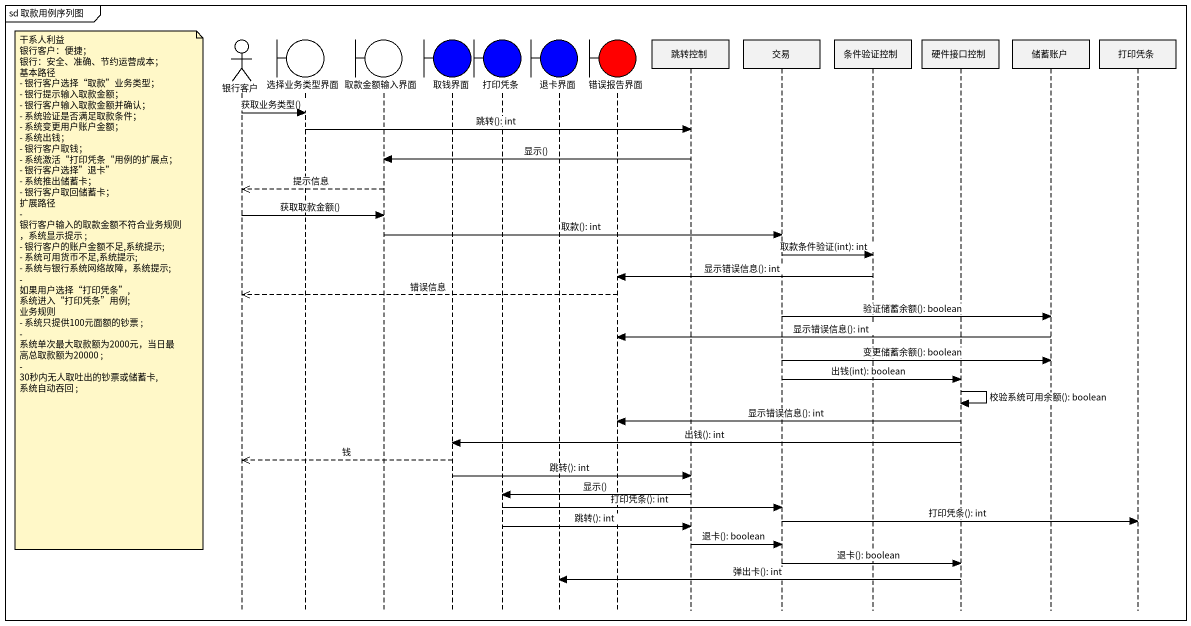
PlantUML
@startuml
mainframe sd 取款用例序列图
hide footbox
actor 银行客户
boundary 选择业务类型界面
boundary 取款金额输入界面
boundary 取钱界面 #0000FF
boundary 打印凭条 #0000FF
boundary 退卡界面 #0000FF
boundary 错误报告界面 #FF0000
participant 跳转控制
participant 交易
participant 条件验证控制
participant 硬件接口控制
participant 储蓄账户
participant "打印凭条" as 打印凭条_2

银行客户 -> 选择业务类型界面 : 获取业务类型()
选择业务类型界面 -> 跳转控制 : 跳转(): int
跳转控制 -> 取款金额输入界面 : 显示()
取款金额输入界面 -->> 银行客户 : 提示信息
银行客户 -> 取款金额输入界面 : 获取取款金额()
取款金额输入界面 -> 交易 : 取款(): int
交易 -> 条件验证控制 : 取款条件验证(int): int
条件验证控制 -> 错误报告界面 : 显示错误信息(): int
note left of 银行客户
  干系人利益
  银行客户：便捷；
  银行：安全、准确、节约运营成本；
  基本路径
  - 银行客户选择“取款”业务类型；
  - 银行提示输入取款金额；
  - 银行客户输入取款金额并确认；
  - 系统验证是否满足取款条件；
  - 系统变更用户账户金额；
  - 系统出钱；
  - 银行客户取钱；
  - 系统激活“打印凭条“用例的扩展点；
  - 银行客户选择”退卡”
  - 系统推出储蓄卡；
  - 银行客户取回储蓄卡；
  扩展路径
  - 银行客户输入的取款金额不符合业务规则，系统显示提示 ;
  - 银行客户的账户金额不足,系统提示;
  - 系统可用货币不足,系统提示;
  - 系统与银行系统网络故障，系统提示;
  - 如果用户选择“打印凭条”,系统进入“打印凭条”用例;
  业务规则
  - 系统只提供100元面额的钞票 ;
  - 系统单次最大取款额为2000元，当日最高总取款额为20000 ;
  - 30秒内无人取吐出的钞票或储蓄卡,系统自动吞回 ;
end note
错误报告界面 -->> 银行客户 : 错误信息
交易 -> 储蓄账户 : 验证储蓄余额(): boolean
储蓄账户 -> 错误报告界面 : 显示错误信息(): int
交易 -> 储蓄账户 : 变更储蓄余额(): boolean
交易 -> 硬件接口控制 : 出钱(int): boolean
硬件接口控制 -> 硬件接口控制 : 校验系统可用余额(): boolean
硬件接口控制 -> 错误报告界面 : 显示错误信息(): int
硬件接口控制 -> 取钱界面 : 出钱(): int
取钱界面 -->> 银行客户 : 钱
取钱界面 -> 跳转控制 : 跳转(): int
跳转控制 -> 打印凭条 : 显示()
打印凭条 -> 交易 : 打印凭条(): int
交易 -> 打印凭条_2 : 打印凭条(): int
打印凭条 -> 跳转控制 : 跳转(): int
跳转控制 -> 交易 : 退卡(): boolean
交易 -> 硬件接口控制 : 退卡(): boolean
硬件接口控制 -> 退卡界面 : 弹出卡(): int
@enduml
